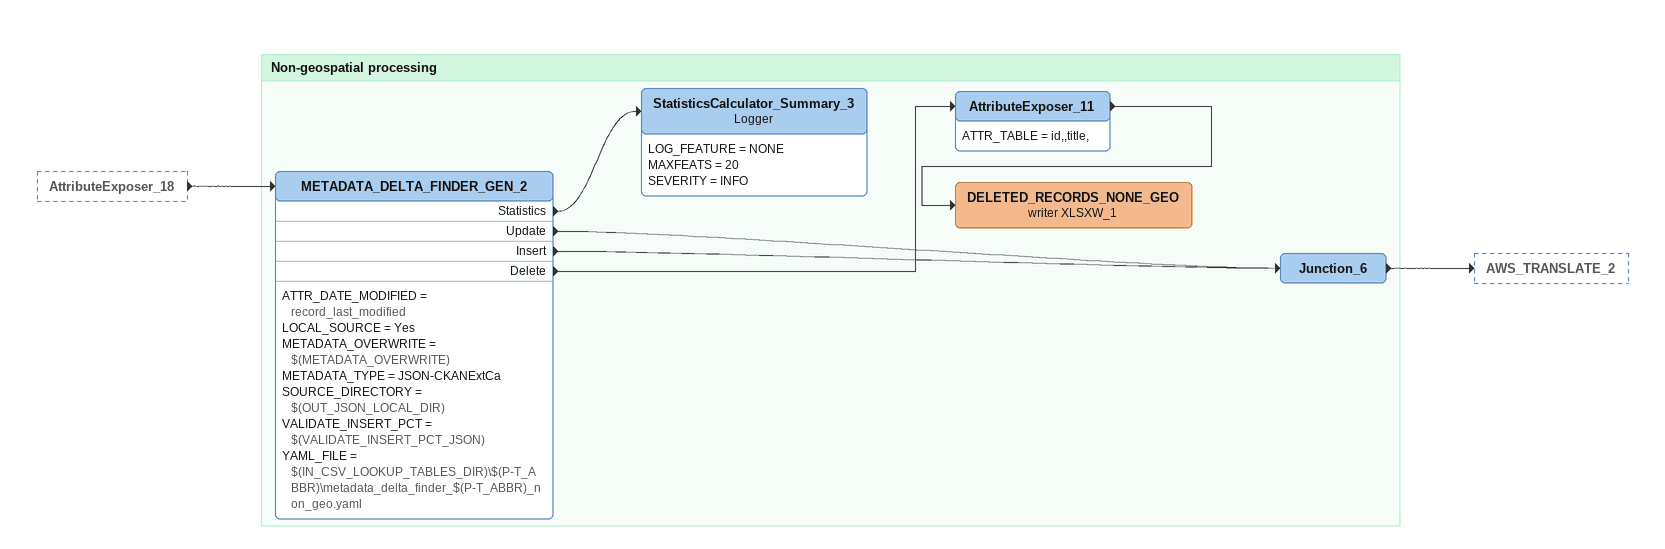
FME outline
AttributeExposer_18 [outside]
    -> METADATA_DELTA_FINDER_GEN_2

Bookmark: Non-geospatial processing
METADATA_DELTA_FINDER_GEN_2
    ATTR_DATE_MODIFIED = record_last_modified
    LOCAL_SOURCE = Yes
    METADATA_OVERWRITE = $(METADATA_OVERWRITE)
    METADATA_TYPE = JSON-CKANExtCa
    SOURCE_DIRECTORY = $(OUT_JSON_LOCAL_DIR)
    VALIDATE_INSERT_PCT = $(VALIDATE_INSERT_PCT_JSON)
    YAML_FILE = $(IN_CSV_LOOKUP_TABLES_DIR)\$(P-T_ABBR)\metadata_delta_finder_$(P-T_ABBR)_non_geo.yaml
    Statistics -> StatisticsCalculator_Summary_3
    Update -> Junction_6
    Insert -> Junction_6
    Delete -> AttributeExposer_11
StatisticsCalculator_Summary_3: Logger
    LOG_FEATURE = NONE
    MAXFEATS = 20
    SEVERITY = INFO
AttributeExposer_11
    ATTR_TABLE = id,,title,
    -> DELETED_RECORDS_NONE_GEO (writer XLSXW_1)
DELETED_RECORDS_NONE_GEO (writer XLSXW_1)
Junction_6
    -> AWS_TRANSLATE_2
